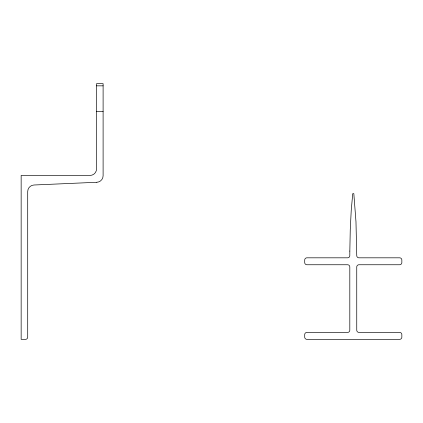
<?xml version="1.0" encoding="UTF-8"?>
<svg xmlns="http://www.w3.org/2000/svg" width="423" height="423" viewBox="0 0 423 423"><rect width="100%" height="100%" fill="white"/><g stroke="black" fill="none" stroke-linecap="round" stroke-linejoin="round"><path stroke-width="0.63" d="M96.55 85.837L103.106 85.837M96.55 111.408L103.106 111.408M349.832 251.066L349.81 255.635A2.184 2.184 0 0 1 347.627 257.819L306.892 257.819A2.184 2.184 0 0 0 304.708 260.002L304.708 262.572A2.184 2.184 0 0 0 306.892 264.756L347.621 264.756A2.184 2.184 0 0 1 349.81 266.939L349.81 330.226A2.184 2.184 0 0 1 347.621 332.409L306.892 332.409A2.184 2.184 0 0 0 304.708 334.593L304.708 337.163A2.184 2.184 0 0 0 306.892 339.346L399.666 339.346A2.184 2.184 0 0 0 401.85 337.163L401.85 334.593A2.184 2.184 0 0 0 399.666 332.409L358.931 332.409A2.184 2.184 0 0 1 356.748 330.226L356.748 266.939A2.184 2.184 0 0 1 358.931 264.756L399.666 264.756A2.184 2.184 0 0 0 401.85 262.572L401.85 260.002A2.184 2.184 0 0 0 399.666 257.819L358.931 257.819A2.184 2.184 0 0 1 356.748 255.635L355.976 221.663L353.824 193.634L352.734 193.634L351.227 210.453L350.26 229.599L349.832 251.066M96.83 182.271L33.977 185.004A6.557 6.557 0 0 0 27.707 191.55L27.707 337.163A2.184 2.184 0 0 1 25.523 339.346L21.15 339.346L21.15 175.439L89.993 175.439A6.557 6.557 0 0 0 96.55 168.883L96.55 83.654L103.106 83.654L103.106 175.719A6.557 6.557 0 0 1 96.83 182.271"/></g></svg>
